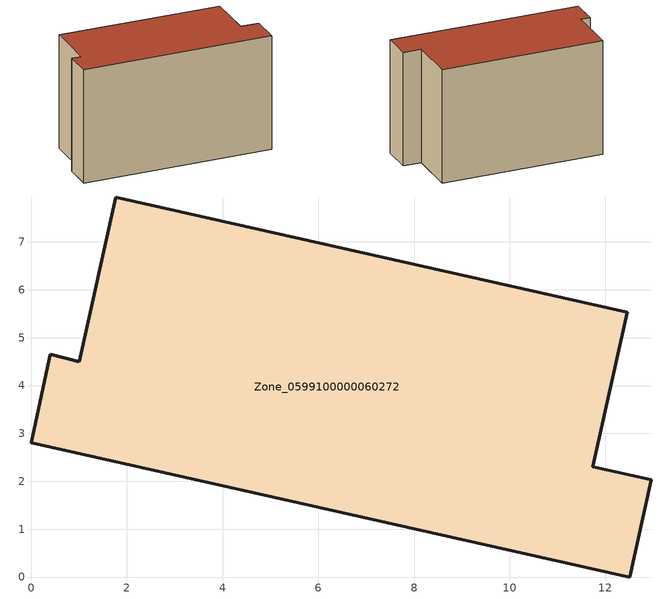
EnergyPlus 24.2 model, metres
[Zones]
Zone_0599100000060272
 floor ground (C_G): 12.51,0 0,2.81 0.4,4.66 1,4.5 1.77,7.94 12.46,5.53 11.74,2.3 12.96,2.03 z0
 wall outside (C_F): 1,4.5 0.4,4.66 0,2.81 12.51,0 12.96,2.03 11.74,2.3 12.46,5.53 1.77,7.94 1,4.5 z0:7.84
 roof outside (C_R): 12.46,5.53 1.77,7.94 1,4.5 0.4,4.66 0,2.81 12.51,0 12.96,2.03 11.74,2.3 z7.84
[BUILDING]
Pand.0599100000060272: North Axis=0; Terrain=City; Loads Convergence Tolerance Value=0.04; Temperature Convergence Tolerance Value=0.4; Solar Distribution=FullExterior; Maximum Number of Warmup Days=25; Minimum Number of Warmup Days=1
[Site:Location]
Rotterdam.The.Hague.AP_ZH_NLD Design_Conditions: Latitude=51.96; Longitude=4.45; Time Zone=1; Elevation=-4.5
[SITE:GROUNDTEMPERATURE:BUILDINGSURFACE]
18, 18, 18, 18, 18, 18, 18, 18, 18, 18, 18, 18
[MATERIAL] Thermal Absorptance=0.9; Solar Absorptance=0.7; Visible Absorptance=0.7
Name | Roughness | Thickness | Conductivity | Density | Specific Heat
G.TI.1975-1991 | MediumSmooth | 0.15 | 0.288461 | 540 | 1210
F.TI.1975-1991 | Rough | 0.3 | 0.230769 | 1920 | 840
R.TI.1975-1991 | MediumRough | 0.2 | 0.153846 | 1500 | 1000
[CONSTRUCTION]
C_G: G.TI.1975-1991
C_F: F.TI.1975-1991
C_R: R.TI.1975-1991
[ZONE]
Zone_0599100000060272: Type=1; Multiplier=1; Ceiling Height=Autocalculate; Volume=Autocalculate; Floor Area=autocalculate; Part of Total Floor Area=Yes
[ZONEINFILTRATION:DESIGNFLOWRATE]
Infil_Zone_0599100000060272: Zone or ZoneList or Space or SpaceList=Zone_0599100000060272; Schedule=AlwaysOn; Design Flow Rate Calculation Method=Flow/Area; Flow Rate per Floor Area=0.003; Constant Term Coefficient=1; Temperature Term Coefficient=0; Velocity Term Coefficient=0; Velocity Squared Term Coefficient=0
[HVACTEMPLATE:ZONE:IDEALLOADSAIRSYSTEM]
Zone_0599100000060272: Maximum Heating Supply Air Temperature=50; Minimum Cooling Supply Air Temperature=13; Maximum Heating Supply Air Humidity Ratio=0.0156; Minimum Cooling Supply Air Humidity Ratio=0.0077; Heating Limit=NoLimit; Cooling Limit=NoLimit; Dehumidification Control Type=ConstantSensibleHeatRatio; Cooling Sensible Heat Ratio=0.7; Dehumidification Setpoint=60; Humidification Control Type=None; Humidification Setpoint=30; Outdoor Air Method=None; Outdoor Air Flow Rate per Person=0.00944; Outdoor Air Flow Rate per Zone Floor Area=0; Outdoor Air Flow Rate per Zone=0; Demand Controlled Ventilation Type=None; Outdoor Air Economizer Type=NoEconomizer; Heat Recovery Type=None; Sensible Heat Recovery Effectiveness=0.7; Latent Heat Recovery Effectiveness=0.65
[ZONECONTROL:THERMOSTAT]
ThermostatControl_Zone_0599100000060272: Zone or ZoneList=Zone_0599100000060272; Control Type Schedule=DualSetpointControlType; Control 1=Thermostat_Zone_0599100000060272; Temperature Difference Between Cutout And Setpoint=0
[THERMOSTATSETPOINT:DUALSETPOINT]
Thermostat_Zone_0599100000060272: Heating Setpoint Temperature Schedule=HeatingSetpoint_Zone_0599100000060272; Cooling Setpoint Temperature Schedule=CoolingSetpoint_Zone_0599100000060272
[SCHEDULE:COMPACT]
HeatingSetpoint_Zone_0599100000060272: Through: 12/31, For: AllDays, Until: 24:00, 21
CoolingSetpoint_Zone_0599100000060272: Through: 12/31, For: AllDays, Until: 24:00, 24
DualSetpointControlType: Through: 12/31, For: AllDays, Until: 24:00, 4
AlwaysOn: Through: 12/31, For: AllDays, Until: 24:00, 1
